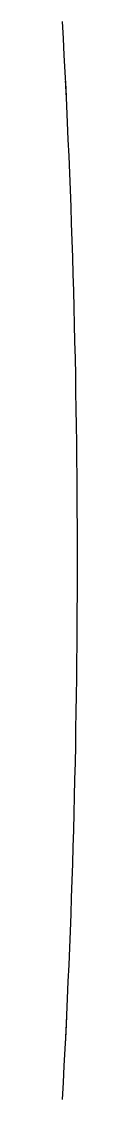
# Model space of a CAD drawing. Extents: x 6 to 134, y 1 to 99.
# Drawn here: x 108.596 to 108.623, y 44.327 to 46.254 of the extents above; entities that cross this region are included whole.
import ezdxf

# ---------------------------------------------------------------- set-up
doc = ezdxf.new("R2010")
doc.units = 0
doc.header["$MEASUREMENT"] = 0
doc.layers.add('OBJECT', color=7, linetype='CONTINUOUS')

msp = doc.modelspace()

# ---------------------------------------------------------------- linework, layer by layer
at = {"layer": 'OBJECT'}
for p, q in [((108.6018, 46.1514), (108.6017, 46.1522)), ((108.6017, 44.4272), (108.6017, 44.4283))]:
    msp.add_line(p, q, dxfattribs=at)
for centre, radius, start, end in [((91.2461, 45.2905), 17.377, 356.82155, 3.17845), ((94.293, 45.4352), 14.3267, 2.66983, 2.85034), ((94.2644, 45.1466), 14.3553, 357.13198, 357.33224)]:
    msp.add_arc(centre, radius, start, end, dxfattribs=at)

doc.saveas('drawing.dxf')
